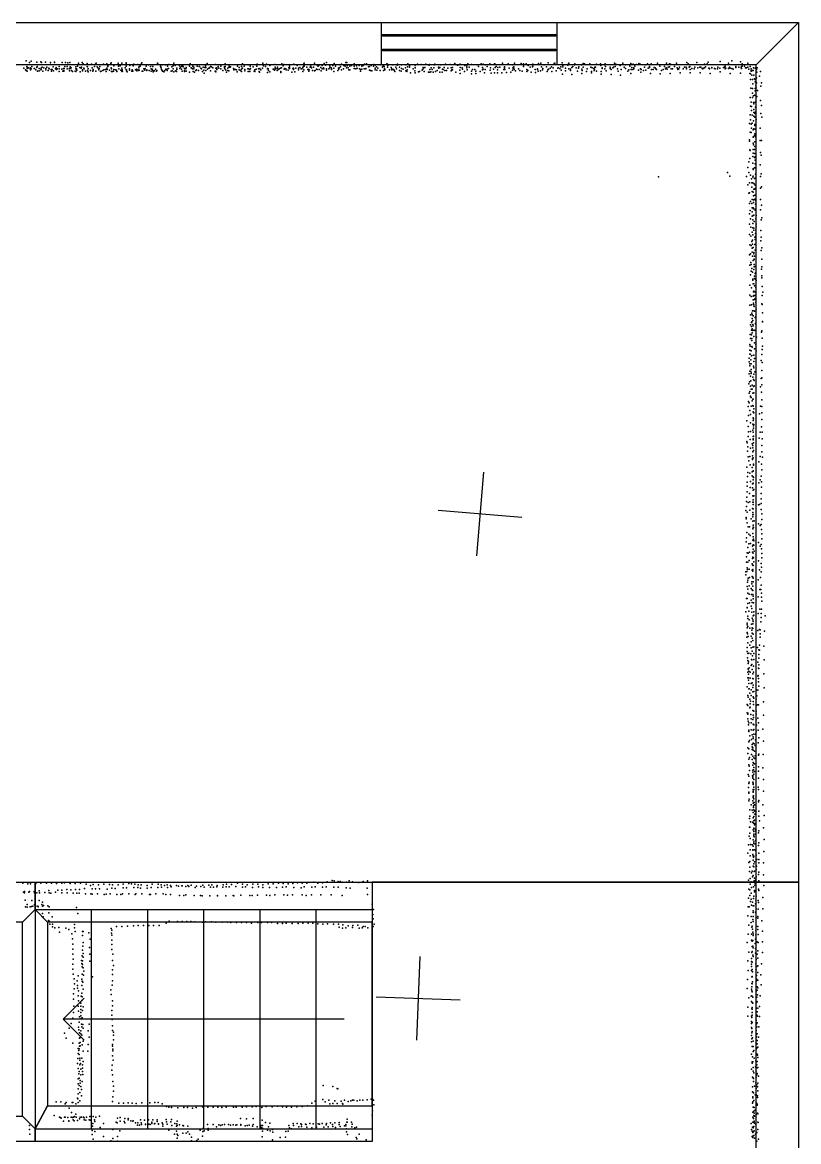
# Model space of a CAD drawing. Header units: millimetres. Extents: x 60 to 10018, y -17912 to 6797.
# Drawn here: x 6312 to 10018, y -6304 to -962 of the extents above; entities that cross this region are included whole.
import ezdxf

# ---------------------------------------------------------------- set-up
doc = ezdxf.new("R2010")
doc.units = ezdxf.units.MM
for name, color, linetype in [('P', 9, 'Continuous'), ('PANOS', 10, 'Continuous'), ('ROOMS', 1, 'Continuous'), ('STRUCTS', 4, 'Continuous'), ('WALLS', 3, 'Continuous'), ('WINDOWS', 6, 'Continuous')]:
    doc.layers.add(name, color=color, linetype=linetype)

# ---------------------------------------------------------------- blocks, each defined once
blk = doc.blocks.new('1-Standard_42')
for points in [[(-590, 42.9766), (589.999, 42.9766), (589.999, 32.9766), (-590, 32.9766), (-590, 42.9766)], [(-590.014, -44.0958), (589.985, -44.0958), (589.985, -54.0958), (-590.014, -54.0958), (-590.014, -44.0958)]]:
    blk.add_lwpolyline(points)

msp = doc.modelspace()

# ---------------------------------------------------------------- linework, layer by layer
at = {"layer": 'P'}
for p in [(6331, -1145), (6333, -1173), (6336, -1175), (6347, -1154), (6355, -1147), (6358, -1173), (6381, -1152), (6383, -1172), (6400, -1150), (6404, -1153), (6407, -1175), (6423, -1151), (6429, -1175), (6446, -1153), (6446, -1163), (6460, -1174), (6465, -1152), (6466, -1153), (6488, -1172), (6503, -1154), (6515, -1173), (6519, -1153), (6526, -1172), (6530, -1155), (6539, -1153), (6540, -1174), (6567, -1174), (6576, -1170), (6580, -1156), (6598, -1153), (6602, -1159), (6621, -1158), (6621, -1173), (6624, -1174), (6643, -1162), (6656, -1172), (6662, -1161), (6665, -1156), (6669, -1174), (6683, -1173), (6700, -1162), (6716, -1159), (6720, -1168), (6721, -1172), (6735, -1158), (6737, -1155), (6749, -1169), (6769, -1157), (6772, -1170), (6779, -1169), (6788, -1157), (6808, -1155), (6808, -1160), (6808, -1171), (6826, -1168), (6842, -1169), (6844, -1162), (6863, -1163), (6870, -1172), (6874, -1171), (6879, -1162), (6883, -1155), (6904, -1171), (6914, -1164), (6924, -1172), (6931, -1164), (6935, -1172), (6957, -1156), (6963, -1163), (6972, -1171), (6973, -1175), (6979, -1164), (6996, -1164), (7005, -1171), (7012, -1163), (7026, -1174), (7032, -1169), (7035, -1157), (7042, -1168), (7063, -1169), (7073, -1171), (7079, -1169), (7080, -1174), (7110, -1170), (7111, -1170), (7113, -1159), (7126, -1171), (7147, -1171), (7156, -1173), (7158, -1173), (7175, -1175), (7186, -1169), (7194, -1158), (7211, -1173), (7216, -1174), (7234, -1163), (7247, -1172), (7260, -1171), (7277, -1174), (7280, -1159), (7281, -1172), (7299, -1171), (7300, -1175), (7306, -1174), (7339, -1170), (7339, -1170), (7359, -1173), (7364, -1160), (7371, -1170), (7390, -1164), (7400, -1171), (7414, -1174), (7432, -1171), (7433, -1162), (7461, -1157), (7464, -1169), (7473, -1173), (7478, -1161), (7494, -1167), (7518, -1163), (7520, -1175), (7531, -1175), (7551, -1159), (7558, -1169), (7561, -1163), (7588, -1171), (7608, -1161), (7624, -1168), (7656, -1160), (7656, -1171), (7657, -1170), (7658, -1156), (7686, -1175), (7689, -1170), (7707, -1157), (7721, -1168), (7725, -1170), (7727, -1167), (7743, -1168), (7753, -1158), (7760, -1166), (7765, -1153), (7779, -1166), (7781, -1170), (7795, -1167), (7795, -1168), (7801, -1158), (7808, -1171), (7830, -1165), (7831, -1174), (7836, -1162), (7847, -1167), (7849, -1166), (7854, -1170), (7857, -1154), (7862, -1154), (7863, -1169), (7865, -1168), (7876, -1170), (7884, -1167), (7897, -1159), (7897, -1170), (7908, -1169), (7921, -1167), (7933, -1170), (7940, -1167), (7946, -1161), (7955, -1159), (7965, -1174), (7967, -1173), (7969, -1172), (7977, -1167), (7988, -1171), (7991, -1163), (7997, -1166), (8003, -1174), (8021, -1164), (8031, -1174), (8032, -1175), (8035, -1168), (8040, -1173), (8053, -1160), (8056, -1162), (8057, -1167), (8081, -1165), (8095, -1175), (8101, -1166), (8103, -1161), (8113, -1175), (8122, -1165), (8143, -1165), (8151, -1174), (8153, -1160), (8161, -1169), (8162, -1164), (8188, -1166), (8199, -1162), (8216, -1163), (8238, -1162), (8253, -1164), (8255, -1166), (8256, -1163), (8279, -1165), (8281, -1162), (8310, -1164), (8332, -1162), (8355, -1163), (8376, -1162), (8377, -1158), (8390, -1166), (8396, -1165), (8403, -1162), (8425, -1167), (8434, -1170), (8439, -1160), (8445, -1175), (8457, -1163), (8483, -1164), (8490, -1173), (8503, -1160), (8513, -1161), (8522, -1164), (8531, -1173), (8544, -1159), (8567, -1160), (8570, -1161), (8575, -1172), (8592, -1175), (8604, -1157), (8614, -1174), (8630, -1163), (8631, -1159), (8652, -1164), (8658, -1174), (8662, -1157), (8693, -1158), (8704, -1171), (8704, -1173), (8705, -1159), (8718, -1160), (8727, -1167), (8736, -1175), (8747, -1174), (8749, -1170), (8750, -1161), (8776, -1158), (8787, -1156), (8791, -1174), (8803, -1164), (8814, -1174), (8823, -1155), (8838, -1174), (8851, -1158), (8855, -1156), (8883, -1174), (8889, -1155), (8892, -1174), (8893, -1167), (8916, -1166), (8920, -1160), (8922, -1156), (8940, -1172), (8948, -1164), (8950, -1160), (8969, -1174), (8981, -1165), (8989, -1158), (8989, -1175), (8996, -1159), (9021, -1160), (9049, -1175), (9054, -1161), (9073, -1160), (9074, -1167), (9091, -1164), (9095, -1160), (9096, -1173), (9118, -1175), (9135, -1175), (9140, -1156), (9142, -1173), (9146, -1161), (9167, -1168), (9179, -1157), (9185, -1175), (9192, -1165), (9213, -1171), (9217, -1158), (9228, -1161), (9236, -1170), (9245, -1163), (9256, -1158), (9262, -1161), (9285, -1164), (9297, -1159), (9307, -1172), (9314, -1160), (9344, -1157), (9356, -1170), (9378, -1172), (9387, -1157), (9401, -1160), (9401, -1174), (9407, -1162), (9426, -1172), (9435, -1156), (9473, -1175), (9485, -1154), (9491, -1159), (9499, -1173), (9522, -1175), (9533, -1153), (9546, -1175), (9552, -1175), (9569, -1161), (9573, -1174), (9582, -1160), (9586, -1151), (9643, -1148), (9664, -1175), (9667, -1171), (9684, -1156), (9689, -1175), (9699, -1146), (9718, -1173), (9741, -1150), (9745, -1173), (9749, -1159), (9749, -1171), (9760, -1171), (9776, -1157), (9787, -1173), (6319, -1180), (6328, -1189), (6331, -1191), (6335, -1194), (6336, -1182), (6341, -1178), (6349, -1182), (6351, -1178), (6352, -1189), (6355, -1184), (6369, -1182), (6370, -1182), (6376, -1188), (6381, -1177), (6384, -1194), (6393, -1182), (6393, -1193), (6401, -1188), (6402, -1181), (6402, -1185), (6410, -1194), (6415, -1179), (6424, -1182), (6424, -1189), (6435, -1191), (6438, -1180), (6440, -1184), (6450, -1186), (6451, -1195), (6455, -1186), (6461, -1193), (6471, -1183), (6473, -1177), (6475, -1186), (6478, -1183), (6488, -1184), (6488, -1197), (6501, -1185), (6505, -1195), (6508, -1182), (6510, -1195), (6511, -1191), (6512, -1182), (6526, -1184), (6536, -1183), (6538, -1193), (6539, -1182), (6541, -1182), (6545, -1179), (6547, -1191), (6552, -1196), (6564, -1195), (6568, -1184), (6568, -1196), (6571, -1184), (6573, -1190), (6587, -1177), (6589, -1198), (6593, -1181), (6594, -1176), (6599, -1188), (6600, -1193), (6606, -1181), (6607, -1183), (6614, -1195), (6623, -1192), (6626, -1184), (6626, -1198), (6637, -1191), (6645, -1178), (6648, -1194), (6650, -1186), (6650, -1190), (6663, -1194), (6672, -1179), (6677, -1184), (6677, -1189), (6679, -1182), (6686, -1196), (6688, -1195), (6697, -1191), (6702, -1189), (6710, -1186), (6713, -1196), (6715, -1180), (6718, -1187), (6729, -1190), (6737, -1179), (6738, -1184), (6738, -1197), (6742, -1196), (6747, -1194), (6749, -1186), (6757, -1188), (6761, -1190), (6763, -1197), (6773, -1184), (6782, -1190), (6787, -1196), (6788, -1181), (6789, -1188), (6791, -1195), (6803, -1179), (6808, -1187), (6809, -1193), (6810, -1189), (6812, -1198), (6824, -1183), (6824, -1190), (6835, -1195), (6836, -1189), (6840, -1195), (6852, -1189), (6858, -1185), (6859, -1193), (6864, -1188), (6869, -1178), (6869, -1192), (6870, -1190), (6884, -1195), (6888, -1195), (6893, -1184), (6897, -1190), (6898, -1182), (6907, -1189), (6907, -1192), (6917, -1191), (6928, -1183), (6928, -1195), (6931, -1185), (6932, -1185), (6935, -1191), (6937, -1198), (6943, -1193), (6948, -1185), (6952, -1195), (6955, -1191), (6975, -1179), (6976, -1187), (6979, -1192), (6982, -1195), (6986, -1197), (6987, -1198), (6993, -1192), (6998, -1185), (7003, -1185), (7003, -1192), (7010, -1182), (7022, -1195), (7027, -1193), (7033, -1184), (7035, -1198), (7044, -1193), (7049, -1196), (7050, -1180), (7050, -1187), (7064, -1182), (7067, -1176), (7072, -1185), (7075, -1194), (7086, -1182), (7086, -1197), (7087, -1192), (7092, -1183), (7095, -1177), (7095, -1194), (7110, -1199), (7118, -1178), (7122, -1181), (7124, -1183), (7127, -1196), (7131, -1176), (7131, -1184), (7134, -1199), (7141, -1191), (7143, -1189), (7153, -1191), (7164, -1181), (7167, -1184), (7172, -1197), (7178, -1190), (7181, -1204), (7183, -1177), (7187, -1176), (7189, -1177), (7189, -1191), (7197, -1185), (7202, -1181), (7205, -1178), (7210, -1193), (7221, -1178), (7233, -1194), (7234, -1195), (7236, -1180), (7236, -1198), (7240, -1186), (7241, -1178), (7241, -1183), (7251, -1181), (7260, -1183), (7269, -1192), (7278, -1179), (7279, -1184), (7284, -1190), (7287, -1199), (7294, -1181), (7294, -1191), (7298, -1193), (7305, -1176), (7320, -1182), (7322, -1188), (7325, -1187), (7330, -1187), (7334, -1189), (7338, -1198), (7347, -1188), (7348, -1177), (7353, -1191), (7358, -1185), (7359, -1196), (7363, -1181), (7375, -1186), (7375, -1193), (7389, -1184), (7391, -1196), (7392, -1183), (7398, -1196), (7399, -1187), (7401, -1182), (7419, -1194), (7422, -1189), (7422, -1196), (7429, -1185), (7440, -1184), (7442, -1184), (7443, -1196), (7444, -1199), (7446, -1182), (7451, -1189), (7458, -1181), (7483, -1182), (7483, -1184), (7483, -1201), (7486, -1184), (7487, -1191), (7493, -1198), (7510, -1185), (7514, -1185), (7516, -1190), (7521, -1184), (7529, -1182), (7529, -1191), (7535, -1186), (7538, -1183), (7544, -1180), (7547, -1197), (7547, -1201), (7549, -1179), (7562, -1185), (7565, -1182), (7570, -1184), (7571, -1189), (7581, -1190), (7584, -1179), (7587, -1177), (7587, -1182), (7599, -1199), (7603, -1182), (7606, -1183), (7607, -1180), (7607, -1187), (7613, -1198), (7618, -1181), (7630, -1181), (7631, -1189), (7637, -1177), (7643, -1184), (7647, -1183), (7651, -1176), (7651, -1179), (7652, -1197), (7656, -1189), (7670, -1176), (7675, -1186), (7680, -1187), (7680, -1194), (7681, -1189), (7693, -1179), (7698, -1191), (7702, -1176), (7707, -1193), (7710, -1191), (7716, -1185), (7720, -1186), (7729, -1187), (7737, -1177), (7739, -1193), (7743, -1183), (7750, -1179), (7752, -1184), (7764, -1190), (7765, -1184), (7775, -1183), (7780, -1178), (7786, -1179), (7788, -1180), (7788, -1186), (7799, -1180), (7800, -1196), (7818, -1191), (7822, -1180), (7823, -1185), (7824, -1178), (7836, -1188), (7846, -1183), (7860, -1178), (7867, -1178), (7871, -1188), (7875, -1188), (7896, -1182), (7905, -1183), (7910, -1180), (7922, -1184), (7926, -1194), (7928, -1186), (7933, -1185), (7944, -1184), (7952, -1182), (7952, -1184), (7969, -1190), (7975, -1192), (7981, -1193), (7997, -1181), (7997, -1189), (8005, -1190), (8010, -1180), (8021, -1192), (8037, -1192), (8041, -1182), (8042, -1187), (8042, -1188), (8055, -1176), (8065, -1189), (8073, -1177), (8077, -1184), (8077, -1188), (8084, -1186), (8087, -1190), (8091, -1196), (8099, -1183), (8113, -1191), (8121, -1194), (8122, -1182), (8131, -1185), (8142, -1179), (8143, -1193), (8148, -1196), (8149, -1189), (8161, -1176), (8166, -1202), (8178, -1184), (8186, -1193), (8187, -1177), (8188, -1179), (8188, -1202), (8203, -1198), (8209, -1197), (8221, -1190), (8224, -1185), (8226, -1177), (8227, -1178), (8230, -1196), (8234, -1177), (8252, -1199), (8258, -1187), (8258, -1200), (8263, -1198), (8264, -1178), (8269, -1187), (8274, -1200), (8277, -1179), (8284, -1197), (8293, -1191), (8299, -1176), (8300, -1181), (8305, -1177), (8306, -1200), (8317, -1199), (8318, -1185), (8322, -1187), (8326, -1177), (8329, -1191), (8337, -1192), (8344, -1181), (8359, -1179), (8359, -1193), (8363, -1189), (8364, -1188), (8366, -1177), (8366, -1188), (8381, -1200), (8401, -1190), (8402, -1177), (8403, -1205), (8412, -1178), (8414, -1185), (8423, -1197), (8434, -1179), (8436, -1189), (8456, -1194), (8456, -1207), (8462, -1186), (8472, -1187), (8477, -1206), (8478, -1195), (8498, -1196), (8509, -1177), (8509, -1189), (8512, -1185), (8519, -1202), (8522, -1187), (8545, -1190), (8547, -1178), (8551, -1204), (8562, -1185), (8566, -1202), (8569, -1177), (8580, -1202), (8581, -1189), (8583, -1177), (8602, -1203), (8611, -1186), (8614, -1179), (8616, -1186), (8623, -1201), (8636, -1180), (8644, -1199), (8652, -1190), (8654, -1179), (8658, -1182), (8661, -1186), (8667, -1193), (8681, -1184), (8688, -1192), (8699, -1194), (8720, -1186), (8720, -1197), (8725, -1191), (8741, -1200), (8761, -1186), (8762, -1201), (8771, -1183), (8771, -1186), (8775, -1195), (8786, -1193), (8795, -1189), (8797, -1182), (8818, -1196), (8821, -1189), (8824, -1185), (8832, -1180), (8840, -1197), (8846, -1179), (8861, -1193), (8869, -1181), (8870, -1179), (8879, -1182), (8885, -1190), (8891, -1209), (8905, -1180), (8906, -1193), (8921, -1184), (8929, -1185), (8929, -1192), (8935, -1177), (8936, -1211), (8956, -1178), (8962, -1194), (8967, -1181), (8984, -1185), (8984, -1206), (8985, -1192), (9005, -1197), (9009, -1184), (9026, -1176), (9029, -1197), (9030, -1203), (9033, -1179), (9040, -1182), (9042, -1191), (9044, -1185), (9046, -1176), (9053, -1194), (9075, -1197), (9076, -1209), (9081, -1178), (9081, -1182), (9093, -1184), (9099, -1193), (9118, -1182), (9123, -1187), (9123, -1210), (9131, -1179), (9153, -1184), (9154, -1184), (9156, -1195), (9168, -1214), (9171, -1186), (9191, -1182), (9203, -1195), (9208, -1188), (9217, -1205), (9218, -1186), (9222, -1177), (9226, -1187), (9231, -1178), (9231, -1184), (9253, -1190), (9263, -1184), (9265, -1199), (9266, -1187), (9277, -1191), (9283, -1176), (9289, -1190), (9300, -1180), (9306, -1177), (9311, -1205), (9316, -1186), (9324, -1186), (9329, -1177), (9334, -1178), (9336, -1184), (9340, -1187), (9358, -1207), (9363, -1192), (9372, -1187), (9382, -1184), (9386, -1178), (9390, -1185), (9395, -1176), (9405, -1206), (9409, -1184), (9416, -1184), (9439, -1178), (9441, -1183), (9441, -1186), (9447, -1183), (9449, -1176), (9453, -1203), (9467, -1183), (9481, -1176), (9483, -1181), (9483, -1184), (9496, -1176), (9500, -1186), (9500, -1203), (9509, -1182), (9520, -1183), (9537, -1178), (9548, -1202), (9557, -1182), (9561, -1183), (9563, -1180), (9569, -1179), (9590, -1181), (9592, -1182), (9593, -1183), (9596, -1205), (9604, -1177), (9604, -1178), (9617, -1182), (9620, -1184), (9631, -1184), (9633, -1176), (9642, -1180), (9644, -1198), (9660, -1177), (9668, -1178), (9668, -1183), (9671, -1181), (9683, -1182), (9691, -1205), (9692, -1180), (9699, -1182), (9706, -1185), (9719, -1177), (9732, -1176), (9740, -1204), (9744, -1178), (9746, -1182), (9765, -1178), (9769, -1178), (9775, -1176), (9780, -1185), (9786, -1205), (9789, -1207), (9791, -1192), (9792, -1183), (9792, -1194), (9795, -1214), (9798, -1191), (9802, -1192), (9803, -1179), (9805, -1214), (9811, -1180), (9815, -1184), (9817, -1186), (9817, -1227), (9819, -1200), (9820, -1179), (9832, -1219), (9837, -1197), (9788, -1235), (9790, -1276), (9798, -1235), (9798, -1278), (9800, -1255), (9807, -1231), (9810, -1235), (9810, -1246), (9810, -1278), (9814, -1265), (9816, -1275), (9817, -1250), (9838, -1266), (9841, -1250), (9787, -1320), (9798, -1299), (9798, -1320), (9803, -1312), (9809, -1310), (9811, -1289), (9818, -1316), (9822, -1287), (9837, -1334), (9789, -1361), (9791, -1342), (9793, -1363), (9794, -1383), (9803, -1345), (9804, -1351), (9804, -1378), (9810, -1343), (9813, -1367), (9814, -1343), (9841, -1359), (9787, -1403), (9788, -1427), (9796, -1404), (9803, -1431), (9804, -1392), (9804, -1409), (9809, -1396), (9809, -1414), (9811, -1390), (9815, -1426), (9838, -1396), (9843, -1415), (9784, -1445), (9787, -1486), (9792, -1447), (9792, -1488), (9793, -1467), (9797, -1443), (9802, -1474), (9804, -1470), (9809, -1449), (9809, -1454), (9809, -1494), (9811, -1472), (9834, -1467), (9783, -1523), (9783, -1529), (9801, -1538), (9802, -1509), (9803, -1506), (9803, -1546), (9809, -1501), (9809, -1532), (9812, -1508), (9835, -1526), (9841, -1525), (9785, -1570), (9787, -1573), (9800, -1602), (9802, -1569), (9802, -1586), (9808, -1569), (9808, -1587), (9809, -1554), (9836, -1583), (9840, -1595), (9776, -1654), (9781, -1627), (9786, -1611), (9800, -1633), (9807, -1606), (9808, -1656), (9809, -1656), (9810, -1604), (9810, -1619), (9811, -1637), (9835, -1642), (9350, -1699), (9679, -1679), (9690, -1696), (9769, -1697), (9780, -1678), (9788, -1691), (9794, -1708), (9799, -1700), (9802, -1661), (9802, -1664), (9802, -1696), (9808, -1707), (9810, -1705), (9813, -1687), (9836, -1698), (9840, -1684), (9776, -1737), (9783, -1727), (9795, -1728), (9795, -1748), (9799, -1728), (9805, -1758), (9806, -1733), (9808, -1758), (9810, -1739), (9810, -1755), (9836, -1753), (9841, -1747), (9780, -1777), (9784, -1776), (9789, -1816), (9796, -1769), (9796, -1808), (9802, -1773), (9803, -1790), (9803, -1809), (9809, -1786), (9809, -1806), (9813, -1812), (9836, -1807), (9784, -1826), (9787, -1859), (9795, -1827), (9796, -1847), (9796, -1866), (9801, -1847), (9803, -1821), (9803, -1851), (9811, -1854), (9811, -1858), (9812, -1829), (9837, -1857), (9841, -1835), (9783, -1876), (9789, -1899), (9797, -1886), (9799, -1904), (9800, -1921), (9802, -1883), (9804, -1882), (9806, -1913), (9814, -1899), (9816, -1883), (9839, -1904), (9842, -1894), (9784, -1925), (9784, -1975), (9790, -1940), (9796, -1963), (9799, -1943), (9800, -1976), (9805, -1944), (9805, -1953), (9813, -1970), (9814, -1954), (9816, -1925), (9816, -1938), (9838, -1955), (9786, -2023), (9790, -1983), (9792, -2026), (9795, -2007), (9798, -2001), (9798, -2021), (9809, -1987), (9809, -2022), (9810, -1998), (9814, -1982), (9814, -2020), (9838, -2004), (9840, -1987), (9783, -2072), (9788, -2067), (9797, -2040), (9797, -2059), (9798, -2078), (9802, -2037), (9805, -2060), (9805, -2067), (9808, -2077), (9811, -2049), (9840, -2051), (9842, -2038), (9785, -2121), (9790, -2108), (9792, -2117), (9795, -2136), (9802, -2098), (9806, -2092), (9806, -2093), (9806, -2117), (9806, -2128), (9810, -2127), (9842, -2092), (9842, -2128), (9788, -2167), (9791, -2149), (9798, -2154), (9800, -2188), (9804, -2142), (9807, -2185), (9808, -2173), (9810, -2188), (9811, -2160), (9812, -2158), (9841, -2139), (9843, -2172), (9843, -2181), (9785, -2216), (9794, -2229), (9799, -2192), (9802, -2210), (9805, -2209), (9808, -2219), (9814, -2228), (9816, -2194), (9844, -2222), (9786, -2264), (9791, -2270), (9801, -2268), (9801, -2286), (9803, -2248), (9804, -2244), (9804, -2265), (9807, -2284), (9809, -2265), (9810, -2280), (9811, -2250), (9844, -2266), (9847, -2250), (9785, -2311), (9793, -2310), (9795, -2350), (9798, -2338), (9803, -2302), (9803, -2308), (9804, -2338), (9805, -2310), (9806, -2318), (9808, -2340), (9814, -2298), (9815, -2331), (9843, -2306), (9844, -2308), (9846, -2348), (9789, -2358), (9794, -2394), (9795, -2391), (9796, -2357), (9796, -2376), (9799, -2384), (9800, -2404), (9801, -2363), (9810, -2370), (9812, -2400), (9813, -2399), (9814, -2365), (9845, -2390), (9845, -2391), (9787, -2452), (9788, -2405), (9792, -2451), (9793, -2414), (9794, -2431), (9794, -2454), (9797, -2425), (9797, -2443), (9799, -2432), (9802, -2411), (9806, -2431), (9811, -2433), (9841, -2440), (9843, -2434), (9786, -2499), (9787, -2507), (9789, -2470), (9795, -2471), (9795, -2481), (9795, -2509), (9805, -2461), (9808, -2491), (9814, -2499), (9817, -2465), (9844, -2469), (9845, -2508), (9782, -2564), (9785, -2526), (9785, -2545), (9787, -2546), (9792, -2529), (9793, -2554), (9795, -2552), (9797, -2512), (9804, -2551), (9807, -2520), (9815, -2530), (9843, -2547), (9844, -2524), (9782, -2582), (9786, -2592), (9786, -2601), (9790, -2573), (9791, -2592), (9803, -2602), (9805, -2581), (9805, -2611), (9807, -2566), (9839, -2575), (9844, -2585), (9782, -2640), (9786, -2627), (9789, -2650), (9791, -2637), (9792, -2619), (9792, -2632), (9799, -2656), (9803, -2666), (9804, -2641), (9806, -2671), (9809, -2630), (9840, -2662), (9842, -2658), (9843, -2624), (9781, -2687), (9784, -2677), (9785, -2724), (9789, -2699), (9790, -2673), (9791, -2712), (9796, -2693), (9797, -2712), (9803, -2700), (9806, -2696), (9837, -2701), (9842, -2692), (9779, -2772), (9782, -2732), (9782, -2778), (9788, -2746), (9789, -2749), (9792, -2753), (9796, -2768), (9800, -2731), (9800, -2760), (9802, -2761), (9804, -2730), (9841, -2727), (9842, -2763), (9777, -2796), (9785, -2815), (9792, -2793), (9800, -2790), (9801, -2793), (9801, -2821), (9803, -2824), (9804, -2806), (9805, -2825), (9832, -2831), (9837, -2793), (9842, -2795), (9843, -2826), (9771, -2863), (9779, -2839), (9788, -2833), (9788, -2873), (9799, -2880), (9801, -2850), (9802, -2862), (9803, -2854), (9805, -2881), (9843, -2858), (9777, -2890), (9779, -2917), (9789, -2914), (9800, -2909), (9801, -2918), (9802, -2918), (9803, -2887), (9803, -2899), (9803, -2937), (9835, -2918), (9841, -2893), (9844, -2918), (9771, -2962), (9773, -2968), (9776, -2988), (9778, -2939), (9787, -2953), (9797, -2974), (9799, -2981), (9801, -2939), (9801, -2949), (9802, -2955), (9803, -2969), (9830, -2946), (9843, -2982), (9844, -2950), (9774, -3008), (9778, -3035), (9786, -3034), (9788, -2994), (9798, -3030), (9798, -3043), (9799, -3012), (9800, -2993), (9801, -3041), (9803, -3006), (9835, -3034), (9842, -3011), (9845, -3037), (9771, -3085), (9781, -3054), (9787, -3074), (9796, -3086), (9798, -3048), (9803, -3071), (9803, -3075), (9828, -3060), (9841, -3071), (9843, -3097), (9774, -3130), (9775, -3110), (9786, -3114), (9797, -3107), (9797, -3126), (9801, -3102), (9801, -3104), (9801, -3131), (9801, -3145), (9803, -3134), (9835, -3146), (9840, -3128), (9772, -3156), (9772, -3176), (9773, -3202), (9787, -3182), (9788, -3153), (9798, -3164), (9798, -3183), (9800, -3164), (9801, -3162), (9801, -3194), (9804, -3192), (9828, -3159), (9841, -3155), (9841, -3181), (9769, -3248), (9771, -3228), (9777, -3253), (9784, -3211), (9786, -3251), (9800, -3222), (9800, -3252), (9802, -3224), (9802, -3241), (9802, -3252), (9804, -3221), (9839, -3211), (9839, -3236), (9766, -3292), (9770, -3273), (9772, -3299), (9785, -3290), (9798, -3282), (9799, -3312), (9800, -3283), (9800, -3302), (9801, -3284), (9801, -3311), (9802, -3263), (9826, -3265), (9832, -3263), (9839, -3287), (9840, -3259), (9843, -3308), (9768, -3325), (9768, -3331), (9773, -3350), (9791, -3332), (9800, -3322), (9800, -3342), (9800, -3342), (9801, -3361), (9806, -3341), (9827, -3356), (9834, -3364), (9840, -3359), (9842, -3334), (9771, -3396), (9777, -3370), (9780, -3405), (9783, -3370), (9787, -3411), (9799, -3401), (9799, -3402), (9800, -3379), (9802, -3371), (9802, -3418), (9803, -3373), (9841, -3382), (9843, -3403), (9768, -3441), (9770, -3422), (9775, -3468), (9780, -3451), (9789, -3450), (9798, -3462), (9799, -3433), (9801, -3456), (9803, -3429), (9804, -3437), (9805, -3457), (9827, -3444), (9835, -3462), (9840, -3454), (9842, -3427), (9770, -3513), (9773, -3494), (9777, -3495), (9784, -3491), (9798, -3491), (9798, -3521), (9799, -3515), (9802, -3477), (9802, -3495), (9803, -3517), (9806, -3486), (9841, -3475), (9842, -3497), (9843, -3518), (9769, -3539), (9773, -3566), (9774, -3573), (9776, -3539), (9782, -3531), (9782, -3571), (9796, -3576), (9797, -3547), (9798, -3551), (9799, -3574), (9801, -3555), (9804, -3536), (9827, -3532), (9831, -3575), (9839, -3544), (9841, -3562), (9766, -3585), (9766, -3599), (9771, -3583), (9776, -3625), (9778, -3615), (9784, -3611), (9796, -3606), (9799, -3610), (9800, -3581), (9801, -3614), (9825, -3623), (9836, -3611), (9840, -3585), (9773, -3655), (9774, -3634), (9775, -3668), (9776, -3686), (9782, -3652), (9791, -3664), (9795, -3633), (9795, -3641), (9797, -3670), (9800, -3653), (9800, -3673), (9801, -3633), (9833, -3669), (9838, -3669), (9839, -3648), (9769, -3711), (9773, -3711), (9776, -3735), (9782, -3691), (9784, -3732), (9791, -3720), (9794, -3692), (9797, -3731), (9799, -3693), (9801, -3701), (9801, -3713), (9803, -3733), (9825, -3704), (9841, -3687), (9841, -3705), (9842, -3724), (9766, -3775), (9772, -3756), (9773, -3754), (9781, -3772), (9792, -3749), (9795, -3760), (9795, -3777), (9804, -3775), (9804, -3792), (9825, -3783), (9833, -3763), (9839, -3783), (9841, -3763), (9772, -3829), (9773, -3838), (9775, -3796), (9775, -3807), (9776, -3845), (9782, -3813), (9794, -3834), (9797, -3805), (9800, -3814), (9800, -3833), (9802, -3795), (9802, -3822), (9838, -3823), (9840, -3802), (9858, -3795), (9771, -3896), (9772, -3851), (9773, -3874), (9774, -3880), (9778, -3893), (9785, -3854), (9792, -3891), (9795, -3863), (9797, -3851), (9797, -3878), (9800, -3855), (9801, -3882), (9824, -3864), (9831, -3860), (9834, -3881), (9834, -3897), (9835, -3861), (9855, -3867), (9773, -3945), (9775, -3923), (9775, -3924), (9786, -3935), (9792, -3919), (9792, -3948), (9796, -3901), (9799, -3912), (9799, -3944), (9805, -3943), (9822, -3945), (9831, -3935), (9852, -3939), (9773, -3965), (9774, -3995), (9776, -3974), (9780, -3973), (9790, -3976), (9793, -4003), (9795, -4005), (9796, -3963), (9798, -3985), (9805, -3974), (9805, -4003), (9828, -3957), (9828, -3979), (9828, -3996), (9832, -3959), (9854, -4005), (9775, -4007), (9777, -4022), (9777, -4047), (9777, -4049), (9779, -4014), (9780, -4059), (9782, -4042), (9792, -4032), (9795, -4027), (9796, -4051), (9803, -4035), (9823, -4015), (9827, -4045), (9828, -4029), (9828, -4046), (9776, -4064), (9776, -4091), (9779, -4073), (9779, -4091), (9779, -4102), (9787, -4064), (9787, -4092), (9799, -4072), (9799, -4094), (9802, -4095), (9803, -4064), (9824, -4082), (9825, -4079), (9826, -4109), (9827, -4093), (9852, -4072), (9773, -4133), (9781, -4118), (9781, -4143), (9782, -4143), (9785, -4164), (9791, -4118), (9791, -4147), (9796, -4114), (9799, -4137), (9800, -4158), (9802, -4126), (9804, -4156), (9817, -4148), (9823, -4150), (9828, -4131), (9853, -4138), (9772, -4217), (9776, -4174), (9777, -4183), (9785, -4193), (9787, -4214), (9789, -4202), (9791, -4175), (9802, -4181), (9802, -4203), (9803, -4218), (9804, -4187), (9816, -4193), (9819, -4176), (9822, -4220), (9826, -4219), (9850, -4205), (9773, -4258), (9775, -4223), (9776, -4259), (9776, -4264), (9786, -4233), (9787, -4230), (9790, -4265), (9800, -4246), (9801, -4269), (9804, -4250), (9815, -4249), (9815, -4264), (9816, -4223), (9850, -4268), (9775, -4286), (9777, -4298), (9779, -4314), (9780, -4305), (9791, -4306), (9792, -4286), (9800, -4290), (9802, -4311), (9803, -4279), (9804, -4314), (9815, -4291), (9817, -4316), (9824, -4283), (9826, -4305), (9780, -4340), (9781, -4347), (9786, -4368), (9792, -4339), (9796, -4363), (9801, -4341), (9801, -4372), (9802, -4380), (9804, -4359), (9805, -4337), (9813, -4359), (9816, -4345), (9825, -4341), (9828, -4377), (9847, -4336), (9775, -4424), (9780, -4396), (9781, -4429), (9783, -4389), (9794, -4384), (9796, -4408), (9796, -4419), (9797, -4433), (9800, -4424), (9802, -4403), (9806, -4405), (9810, -4414), (9812, -4387), (9825, -4400), (9851, -4393), (9776, -4451), (9780, -4478), (9783, -4471), (9794, -4456), (9797, -4480), (9800, -4465), (9801, -4435), (9804, -4472), (9808, -4440), (9809, -4476), (9810, -4463), (9826, -4459), (9829, -4455), (9849, -4457), (9781, -4505), (9782, -4512), (9783, -4532), (9800, -4508), (9800, -4531), (9800, -4541), (9801, -4494), (9803, -4498), (9803, -4530), (9804, -4519), (9807, -4537), (9808, -4501), (9826, -4536), (9827, -4515), (9847, -4520), (9777, -4552), (9781, -4560), (9782, -4588), (9798, -4559), (9799, -4563), (9800, -4556), (9800, -4569), (9800, -4588), (9802, -4593), (9804, -4551), (9804, -4575), (9827, -4570), (9850, -4576), (9779, -4614), (9780, -4595), (9780, -4636), (9780, -4641), (9801, -4596), (9801, -4599), (9801, -4623), (9801, -4632), (9801, -4636), (9801, -4636), (9804, -4613), (9804, -4624), (9825, -4613), (9827, -4624), (9851, -4632), (9780, -4678), (9782, -4669), (9791, -4696), (9800, -4678), (9801, -4688), (9802, -4655), (9802, -4661), (9803, -4653), (9803, -4656), (9803, -4701), (9805, -4668), (9806, -4686), (9808, -4696), (9827, -4683), (9828, -4676), (9848, -4696), (9785, -4750), (9786, -4721), (9796, -4722), (9802, -4734), (9803, -4710), (9804, -4720), (9805, -4753), (9805, -4753), (9807, -4725), (9809, -4741), (9810, -4729), (9829, -4727), (9829, -4750), (9853, -4748), (9784, -4762), (9784, -4804), (9785, -4804), (9788, -4777), (9798, -4780), (9802, -4758), (9803, -4784), (9804, -4784), (9805, -4773), (9805, -4808), (9808, -4770), (9808, -4792), (9809, -4787), (9831, -4773), (9851, -4807), (9782, -4846), (9786, -4832), (9787, -4858), (9801, -4816), (9804, -4824), (9804, -4836), (9805, -4844), (9806, -4850), (9810, -4812), (9812, -4820), (9812, -4836), (9827, -4830), (9829, -4821), (9779, -4887), (9787, -4912), (9788, -4886), (9797, -4887), (9800, -4912), (9800, -4913), (9801, -4864), (9802, -4894), (9804, -4873), (9804, -4881), (9806, -4883), (9807, -4911), (9812, -4867), (9813, -4883), (9827, -4891), (9828, -4878), (9853, -4862), (9775, -4928), (9786, -4967), (9787, -4940), (9799, -4933), (9802, -4940), (9802, -4960), (9803, -4946), (9804, -4941), (9814, -4916), (9816, -4937), (9819, -4957), (9828, -4927), (9828, -4957), (9852, -4919), (9780, -4972), (9784, -5015), (9785, -4994), (9793, -5021), (9797, -5014), (9802, -4989), (9804, -4979), (9804, -4993), (9806, -5015), (9807, -4969), (9808, -5014), (9815, -5005), (9817, -4990), (9828, -4974), (9828, -5018), (9851, -4974), (6314, -5071), (6339, -5074), (6352, -5073), (6377, -5072), (6401, -5070), (6427, -5070), (6451, -5070), (6476, -5072), (6501, -5070), (6514, -5069), (6540, -5072), (6564, -5072), (6590, -5071), (6617, -5075), (6794, -5075), (6820, -5072), (6833, -5073), (6850, -5075), (7287, -5075), (7340, -5071), (7437, -5075), (7486, -5073), (7509, -5073), (7535, -5070), (7558, -5072), (7581, -5073), (7604, -5072), (7626, -5069), (7648, -5070), (7670, -5070), (7704, -5066), (7723, -5071), (7746, -5069), (7768, -5064), (7791, -5058), (7801, -5059), (7820, -5063), (7830, -5063), (7839, -5066), (7859, -5066), (7872, -5059), (7889, -5064), (7918, -5067), (7939, -5063), (7960, -5059), (9779, -5056), (9787, -5048), (9791, -5064), (9798, -5041), (9802, -5034), (9806, -5060), (9807, -5047), (9810, -5070), (9813, -5056), (9815, -5040), (9826, -5029), (9829, -5060), (9850, -5031), (6318, -5113), (6323, -5110), (6323, -5117), (6344, -5114), (6346, -5110), (6368, -5110), (6370, -5116), (6381, -5116), (6393, -5107), (6394, -5116), (6419, -5115), (6439, -5105), (6440, -5117), (6449, -5118), (6471, -5114), (6482, -5104), (6501, -5104), (6501, -5117), (6501, -5117), (6524, -5101), (6526, -5116), (6543, -5103), (6555, -5118), (6566, -5100), (6573, -5119), (6583, -5118), (6585, -5100), (6609, -5096), (6613, -5121), (6637, -5081), (6639, -5121), (6645, -5123), (6646, -5097), (6651, -5077), (6662, -5098), (6671, -5121), (6676, -5078), (6681, -5098), (6702, -5076), (6703, -5124), (6712, -5123), (6717, -5099), (6728, -5077), (6731, -5121), (6739, -5095), (6742, -5079), (6755, -5096), (6764, -5124), (6769, -5079), (6782, -5124), (6790, -5122), (6793, -5093), (6809, -5093), (6821, -5122), (6845, -5091), (6851, -5124), (6854, -5122), (6863, -5091), (6866, -5079), (6876, -5094), (6879, -5078), (6882, -5121), (6908, -5082), (6908, -5095), (6920, -5124), (6924, -5124), (6928, -5091), (6932, -5076), (6949, -5122), (6959, -5091), (6960, -5076), (6975, -5078), (6977, -5089), (6984, -5122), (6991, -5081), (6998, -5124), (7004, -5079), (7006, -5091), (7019, -5124), (7020, -5081), (7023, -5088), (7049, -5082), (7057, -5085), (7073, -5083), (7076, -5083), (7092, -5127), (7093, -5087), (7103, -5082), (7107, -5087), (7118, -5080), (7138, -5091), (7144, -5085), (7165, -5087), (7174, -5080), (7181, -5090), (7203, -5080), (7211, -5090), (7217, -5079), (7225, -5089), (7240, -5088), (7242, -5082), (7270, -5089), (7271, -5079), (7286, -5088), (7300, -5088), (7311, -5077), (7331, -5087), (7356, -5128), (7364, -5076), (7364, -5090), (7378, -5088), (7386, -5078), (7411, -5092), (7412, -5076), (7435, -5128), (7440, -5088), (7460, -5078), (7460, -5091), (7478, -5128), (7492, -5091), (7517, -5127), (7525, -5092), (7555, -5089), (7560, -5127), (7572, -5088), (7578, -5128), (7602, -5126), (7609, -5091), (7643, -5093), (7648, -5127), (7658, -5088), (7692, -5126), (7694, -5090), (7710, -5088), (7738, -5127), (7746, -5089), (7763, -5088), (7787, -5127), (7800, -5089), (7820, -5090), (7858, -5093), (7878, -5094), (7959, -5094), (7960, -5124), (9780, -5099), (9785, -5103), (9787, -5076), (9792, -5118), (9794, -5092), (9803, -5088), (9807, -5105), (9807, -5112), (9809, -5080), (9812, -5111), (9826, -5099), (9828, -5105), (9852, -5081), (6326, -5152), (6336, -5172), (6356, -5182), (6358, -5153), (6363, -5181), (6370, -5173), (6377, -5180), (6386, -5180), (6392, -5154), (6406, -5172), (6409, -5162), (6409, -5180), (6414, -5177), (6434, -5179), (7062, -5129), (7084, -5129), (7132, -5130), (7163, -5129), (7171, -5131), (7208, -5131), (7244, -5130), (7244, -5131), (7283, -5131), (7319, -5129), (7322, -5131), (7399, -5129), (7409, -5130), (7494, -5130), (7667, -5129), (7839, -5130), (7983, -5170), (9779, -5142), (9786, -5130), (9788, -5158), (9791, -5147), (9793, -5176), (9798, -5161), (9801, -5178), (9803, -5144), (9804, -5133), (9805, -5178), (9812, -5169), (9814, -5151), (9815, -5133), (9825, -5153), (9826, -5163), (9848, -5139), (6327, -5184), (6335, -5185), (6349, -5183), (6388, -5184), (6409, -5215), (6411, -5231), (6438, -5212), (6441, -5183), (6455, -5232), (6571, -5186), (6577, -5216), (7985, -5220), (7988, -5196), (9775, -5226), (9778, -5184), (9782, -5184), (9792, -5230), (9801, -5229), (9802, -5203), (9802, -5211), (9813, -5209), (9815, -5234), (9816, -5193), (9823, -5230), (9825, -5195), (9848, -5193), (6437, -5248), (6440, -5252), (6444, -5267), (6456, -5266), (6457, -5279), (6468, -5283), (6487, -5282), (6520, -5285), (6561, -5284), (6562, -5268), (6737, -5287), (6761, -5278), (6787, -5277), (6814, -5276), (6843, -5275), (6865, -5273), (6891, -5273), (6916, -5273), (6938, -5272), (6965, -5272), (6999, -5261), (7013, -5252), (7053, -5253), (7075, -5253), (7098, -5254), (7117, -5254), (7135, -5255), (7172, -5257), (7186, -5255), (7216, -5255), (7236, -5257), (7266, -5257), (7291, -5257), (7308, -5259), (7335, -5259), (7359, -5258), (7382, -5259), (7407, -5261), (7437, -5259), (7454, -5259), (7483, -5259), (7501, -5259), (7531, -5263), (7555, -5263), (7571, -5262), (7601, -5263), (7629, -5263), (7652, -5262), (7677, -5262), (7699, -5262), (7723, -5265), (7747, -5266), (7769, -5264), (7797, -5266), (7821, -5266), (7824, -5280), (7841, -5285), (7842, -5270), (7856, -5284), (7868, -5275), (7888, -5282), (7890, -5272), (7914, -5271), (7920, -5286), (7935, -5284), (7939, -5277), (7949, -5278), (7961, -5283), (7987, -5241), (7987, -5278), (7992, -5267), (9780, -5271), (9792, -5258), (9795, -5281), (9797, -5276), (9800, -5244), (9802, -5254), (9815, -5276), (9823, -5238), (9824, -5277), (9843, -5250), (6490, -5304), (6534, -5291), (6549, -5312), (6551, -5337), (6564, -5301), (6599, -5302), (6599, -5320), (6603, -5301), (6630, -5308), (6636, -5338), (6738, -5310), (6739, -5318), (6740, -5295), (6740, -5342), (9778, -5314), (9793, -5314), (9798, -5290), (9799, -5305), (9801, -5312), (9801, -5321), (9813, -5338), (9814, -5296), (9814, -5317), (9823, -5291), (9825, -5315), (9845, -5300), (6553, -5361), (6553, -5385), (6600, -5390), (6601, -5372), (6603, -5354), (6633, -5377), (6740, -5364), (6740, -5387), (9772, -5354), (9793, -5343), (9796, -5373), (9797, -5347), (9800, -5345), (9800, -5371), (9802, -5380), (9811, -5358), (9812, -5382), (9821, -5351), (9823, -5393), (9825, -5354), (9845, -5351), (6553, -5409), (6555, -5433), (6595, -5439), (6598, -5417), (6599, -5442), (6602, -5424), (6603, -5406), (6635, -5409), (6635, -5443), (6743, -5440), (6744, -5410), (9775, -5442), (9780, -5400), (9793, -5445), (9794, -5430), (9795, -5401), (9797, -5396), (9797, -5447), (9800, -5414), (9802, -5420), (9812, -5405), (9816, -5435), (9821, -5410), (9823, -5428), (9845, -5402), (6554, -5457), (6554, -5481), (6596, -5454), (6598, -5470), (6600, -5459), (6602, -5475), (6606, -5491), (6743, -5485), (6748, -5463), (9777, -5487), (9793, -5457), (9793, -5469), (9793, -5487), (9796, -5482), (9798, -5493), (9814, -5456), (9816, -5484), (9819, -5468), (9824, -5465), (9824, -5497), (9841, -5456), (6555, -5505), (6559, -5527), (6561, -5551), (6574, -5536), (6578, -5513), (6597, -5528), (6598, -5505), (6598, -5538), (6601, -5543), (6605, -5509), (6647, -5517), (6742, -5536), (6743, -5507), (9774, -5530), (9795, -5518), (9795, -5549), (9796, -5516), (9797, -5517), (9797, -5551), (9798, -5541), (9817, -5511), (9817, -5529), (9817, -5536), (9824, -5534), (9838, -5508), (9839, -5556), (6557, -5599), (6560, -5575), (6575, -5559), (6576, -5572), (6579, -5609), (6581, -5585), (6596, -5559), (6597, -5596), (6602, -5577), (6735, -5580), (6737, -5602), (6741, -5558), (9773, -5573), (9793, -5577), (9795, -5565), (9795, -5585), (9795, -5608), (9796, -5589), (9816, -5586), (9820, -5581), (9821, -5566), (9822, -5603), (9823, -5570), (9834, -5609), (6556, -5624), (6558, -5657), (6578, -5657), (6581, -5633), (6591, -5644), (6592, -5658), (6593, -5610), (6597, -5631), (6598, -5613), (6603, -5661), (6743, -5633), (6743, -5656), (9776, -5662), (9780, -5618), (9792, -5610), (9794, -5635), (9796, -5640), (9799, -5615), (9800, -5643), (9816, -5641), (9818, -5615), (9818, -5636), (9821, -5637), (9831, -5660), (6554, -5715), (6557, -5688), (6580, -5682), (6585, -5708), (6591, -5673), (6591, -5688), (6591, -5704), (6598, -5713), (6599, -5679), (6739, -5678), (6740, -5700), (9775, -5705), (9793, -5705), (9795, -5670), (9795, -5712), (9796, -5701), (9797, -5664), (9797, -5672), (9797, -5688), (9817, -5668), (9819, -5701), (9820, -5685), (9822, -5705), (9823, -5667), (9832, -5707), (6536, -5763), (6545, -5740), (6580, -5758), (6583, -5734), (6593, -5717), (6594, -5744), (6596, -5757), (6601, -5745), (6602, -5762), (6632, -5743), (6741, -5722), (6743, -5752), (9793, -5731), (9794, -5741), (9794, -5760), (9795, -5765), (9797, -5736), (9816, -5725), (9817, -5742), (9818, -5757), (9820, -5737), (9828, -5757), (6514, -5786), (6521, -5811), (6582, -5771), (6585, -5785), (6585, -5810), (6588, -5807), (6591, -5776), (6591, -5790), (6597, -5796), (6627, -5776), (6632, -5805), (6743, -5774), (6747, -5796), (6747, -5818), (6748, -5781), (9794, -5797), (9795, -5785), (9795, -5814), (9796, -5778), (9798, -5809), (9816, -5774), (9817, -5792), (9817, -5804), (9820, -5789), (9820, -5822), (9827, -5806), (6554, -5835), (6579, -5859), (6582, -5870), (6584, -5835), (6584, -5862), (6585, -5849), (6588, -5847), (6589, -5831), (6598, -5843), (6603, -5825), (6603, -5873), (6625, -5872), (6626, -5840), (6742, -5841), (6743, -5848), (6744, -5863), (6744, -5871), (9793, -5828), (9796, -5850), (9801, -5874), (9802, -5825), (9802, -5850), (9805, -5869), (9815, -5835), (9816, -5863), (9820, -5837), (9821, -5857), (9824, -5854), (6577, -5907), (6578, -5883), (6584, -5888), (6586, -5906), (6587, -5915), (6597, -5906), (6602, -5921), (6743, -5894), (6746, -5916), (9794, -5886), (9797, -5923), (9797, -5929), (9798, -5900), (9800, -5924), (9806, -5906), (9814, -5918), (9817, -5890), (9820, -5887), (9820, -5922), (9822, -5891), (9823, -5902), (6575, -5931), (6578, -5955), (6582, -5980), (6584, -5969), (6587, -5938), (6590, -5931), (6592, -5958), (6600, -5938), (6600, -5953), (6600, -5970), (6740, -5963), (6741, -5940), (9793, -5958), (9802, -5950), (9802, -5968), (9805, -5976), (9813, -5948), (9816, -5968), (9818, -5938), (9820, -5952), (9821, -5979), (9824, -5950), (6579, -6004), (6579, -6028), (6584, -6002), (6584, -6036), (6588, -6012), (6589, -6025), (6592, -5986), (6598, -6017), (6601, -5984), (6743, -5986), (6745, -6018), (7749, -6036), (9798, -5997), (9802, -6000), (9803, -6003), (9803, -6018), (9814, -6024), (9816, -5996), (9819, -5985), (9819, -6033), (9823, -6025), (9827, -5992), (6578, -6076), (6579, -6052), (6586, -6069), (6591, -6041), (6594, -6085), (6595, -6056), (6744, -6090), (6748, -6040), (6748, -6064), (7795, -6041), (7816, -6050), (7818, -6053), (9798, -6042), (9798, -6066), (9800, -6090), (9801, -6069), (9803, -6071), (9807, -6040), (9810, -6081), (9815, -6051), (9817, -6083), (9822, -6043), (9822, -6086), (9824, -6062), (6473, -6115), (6496, -6115), (6516, -6124), (6522, -6117), (6550, -6118), (6553, -6117), (6568, -6124), (6575, -6097), (6577, -6100), (6578, -6118), (6587, -6110), (6743, -6113), (6773, -6120), (6795, -6120), (6818, -6119), (6836, -6121), (6856, -6122), (6883, -6119), (6921, -6119), (6944, -6117), (6961, -6117), (6980, -6124), (7001, -6137), (7012, -6140), (7024, -6142), (7054, -6143), (7084, -6142), (7100, -6142), (7142, -6141), (7173, -6138), (7198, -6139), (7223, -6139), (7245, -6139), (7265, -6141), (7286, -6140), (7321, -6140), (7333, -6139), (7362, -6139), (7382, -6138), (7409, -6138), (7429, -6137), (7456, -6141), (7477, -6136), (7505, -6138), (7530, -6135), (7554, -6138), (7573, -6139), (7598, -6139), (7622, -6138), (7648, -6136), (7674, -6133), (7695, -6120), (7711, -6111), (7747, -6103), (7758, -6115), (7775, -6107), (7780, -6124), (7794, -6123), (7804, -6110), (7815, -6123), (7834, -6111), (7840, -6122), (7842, -6125), (7850, -6107), (7868, -6113), (7880, -6109), (7889, -6107), (7895, -6107), (7911, -6110), (7924, -6106), (7938, -6107), (7959, -6104), (7978, -6102), (7984, -6101), (7988, -6106), (7990, -6128), (9798, -6121), (9799, -6095), (9800, -6115), (9801, -6139), (9803, -6140), (9805, -6108), (9806, -6142), (9817, -6120), (9818, -6130), (9820, -6126), (9821, -6130), (9822, -6094), (6464, -6179), (6489, -6188), (6495, -6189), (6498, -6192), (6513, -6187), (6517, -6188), (6530, -6189), (6536, -6145), (6545, -6187), (6547, -6166), (6552, -6189), (6557, -6187), (6562, -6185), (6567, -6173), (6569, -6187), (6585, -6196), (6589, -6187), (6595, -6187), (6604, -6188), (6607, -6190), (6618, -6187), (6635, -6184), (6641, -6182), (6651, -6185), (6663, -6187), (6681, -6182), (6767, -6193), (6780, -6189), (6801, -6194), (6817, -6194), (7125, -6144), (7354, -6194), (7383, -6195), (7414, -6194), (7863, -6197), (7982, -6178), (7984, -6158), (9799, -6188), (9800, -6164), (9803, -6194), (9804, -6159), (9805, -6179), (9806, -6169), (9807, -6182), (9810, -6154), (9816, -6175), (9822, -6168), (9823, -6172), (6347, -6227), (6347, -6247), (6509, -6207), (6534, -6206), (6535, -6205), (6555, -6200), (6559, -6205), (6576, -6203), (6608, -6201), (6616, -6202), (6632, -6201), (6636, -6202), (6647, -6230), (6648, -6218), (6657, -6201), (6658, -6208), (6684, -6237), (6699, -6218), (6744, -6247), (6760, -6212), (6765, -6214), (6780, -6206), (6799, -6208), (6801, -6215), (6818, -6201), (6830, -6205), (6839, -6207), (6841, -6205), (6852, -6215), (6862, -6226), (6864, -6214), (6872, -6225), (6876, -6200), (6880, -6215), (6881, -6223), (6895, -6202), (6900, -6223), (6901, -6221), (6915, -6201), (6916, -6221), (6922, -6223), (6930, -6212), (6930, -6218), (6935, -6201), (6943, -6220), (6944, -6217), (6956, -6200), (6956, -6208), (6962, -6220), (6962, -6221), (6980, -6215), (6983, -6221), (6983, -6231), (6999, -6199), (7001, -6209), (7004, -6221), (7012, -6250), (7021, -6210), (7024, -6198), (7026, -6227), (7041, -6218), (7048, -6231), (7050, -6219), (7051, -6207), (7051, -6227), (7062, -6224), (7079, -6227), (7082, -6229), (7103, -6231), (7161, -6249), (7177, -6239), (7196, -6222), (7199, -6242), (7199, -6250), (7223, -6222), (7239, -6234), (7250, -6224), (7258, -6227), (7266, -6224), (7277, -6222), (7296, -6222), (7306, -6226), (7318, -6224), (7331, -6226), (7336, -6224), (7356, -6222), (7356, -6225), (7376, -6229), (7385, -6228), (7395, -6226), (7411, -6230), (7415, -6223), (7433, -6233), (7449, -6232), (7453, -6227), (7454, -6239), (7457, -6202), (7459, -6228), (7459, -6240), (7473, -6213), (7483, -6250), (7487, -6234), (7493, -6216), (7507, -6247), (7584, -6228), (7588, -6239), (7597, -6243), (7605, -6217), (7607, -6228), (7625, -6218), (7632, -6233), (7641, -6220), (7645, -6222), (7645, -6232), (7664, -6221), (7667, -6223), (7671, -6236), (7684, -6218), (7694, -6238), (7701, -6220), (7717, -6236), (7724, -6219), (7731, -6221), (7743, -6217), (7751, -6236), (7763, -6224), (7764, -6218), (7772, -6233), (7783, -6215), (7793, -6223), (7794, -6232), (7804, -6214), (7808, -6237), (7824, -6213), (7824, -6223), (7829, -6232), (7851, -6229), (7856, -6222), (7856, -6229), (7860, -6243), (7862, -6212), (7863, -6212), (7883, -6212), (7885, -6233), (7887, -6221), (7900, -6238), (7908, -6236), (9792, -6217), (9794, -6247), (9798, -6236), (9799, -6211), (9802, -6239), (9804, -6213), (9804, -6232), (9806, -6207), (9807, -6216), (9814, -6222), (9823, -6246), (9824, -6211), (9825, -6213), (6348, -6268), (6645, -6251), (6645, -6270), (6650, -6293), (6658, -6256), (6699, -6280), (6734, -6300), (6744, -6289), (6766, -6280), (6767, -6302), (6778, -6253), (7038, -6268), (7048, -6255), (7051, -6288), (7052, -6268), (7054, -6275), (7079, -6264), (7094, -6264), (7103, -6257), (7110, -6268), (7120, -6283), (7120, -6301), (7145, -6299), (7151, -6293), (7173, -6278), (7174, -6256), (7181, -6253), (7457, -6281), (7459, -6254), (7496, -6253), (7507, -6296), (7508, -6259), (7543, -6284), (7568, -6283), (7570, -6256), (7582, -6255), (7859, -6258), (7865, -6271), (7906, -6284), (7909, -6291), (7920, -6268), (7953, -6295), (9796, -6279), (9797, -6255), (9798, -6283), (9799, -6284), (9800, -6260), (9802, -6277), (9803, -6256), (9805, -6275), (9806, -6252), (9807, -6288), (9812, -6268), (9819, -6260), (9819, -6302), (9826, -6293)]:
    msp.add_point(p, dxfattribs=at)
at = {"layer": 'PANOS'}
for points in [[(8514, -3109.3), (8480, -3507.8)], [(8696.3, -3325.6), (8297.7, -3291.5)], [(8209.2, -5420.7), (8194.5, -5820.4)], [(8002, -5613.3), (8401.7, -5627.9)]]:
    msp.add_lwpolyline(points, dxfattribs=at)
at = {"layer": 'ROOMS'}
msp.add_lwpolyline([(9815.2, -11210.9), (9815.1, -5066.3), (7982.2, -5066.1), (7982.2, -5256.1), (7982.2, -6133.4), (7982.2, -6303.4), (6372.9, -6303.4), (5841, -6303.4), (5841, -6183.4), (6312.9, -6183.4), (6312.9, -5256.1), (5578.9, -5256.1), (5578.9, -5066.1), (6372.9, -5066.1), (7982.2, -5066.1), (9815.1, -5066.3), (9815.1, -1164.8), (281.4, -1164.8), (281.4, -11212.2)], dxfattribs=at)
msp.add_lwpolyline([(7982.2, -5256.1), (6432.9, -5256.1), (6432.9, -6133.4), (7982.2, -6133.4), (7982.2, -5256.1)], close=True, dxfattribs=at)
at = {"layer": 'STRUCTS'}
for points in [[(6372.9, -5196.1), (6372.9, -6243.4)], [(6372.9, -5196.1), (7982.2, -5196.1)], [(6641.1, -5196.1), (6641.1, -6243.4)], [(6909.3, -5196.1), (6909.3, -6243.4)], [(7177.5, -5196.1), (7177.5, -6243.4)], [(7445.7, -5196.1), (7445.7, -6243.4)], [(7713.9, -5196.1), (7713.9, -6243.4)], [(7982.2, -5196.1), (7982.2, -6243.4)], [(6507, -5719.8), (6607, -5619.8)], [(6507, -5719.8), (6607, -5819.8)], [(6641.1, -5719.8), (6507, -5719.8)], [(6909.3, -5719.8), (6641.1, -5719.8)], [(7177.5, -5719.8), (6909.3, -5719.8)], [(7445.7, -5719.8), (7177.5, -5719.8)], [(7713.9, -5719.8), (7445.7, -5719.8)], [(7848, -5719.8), (7713.9, -5719.8)], [(6372.9, -6243.4), (7982.2, -6243.4)]]:
    msp.add_lwpolyline(points, dxfattribs=at)
at = {"layer": 'WALLS'}
for points in [[(9815.1, -1164.8), (281.4, -1164.8), (179.9, -1063.3), (78.4, -961.8), (10018.1, -961.8), (9916.6, -1063.3), (9815.1, -1164.8)], [(9815.1, -5066.3), (9815.1, -1164.8), (9916.6, -1063.3), (10018.1, -961.8), (10018.1, -5066.3), (9916.6, -5066.3), (9815.1, -5066.3)], [(6312.9, -5256.1), (5578.9, -5256.1), (5578.9, -5196.1), (5578.9, -5066.1), (6372.9, -5066.1), (6372.9, -5196.1), (6312.9, -5256.1)], [(7982.2, -5256.1), (6432.9, -5256.1), (6372.9, -5196.1), (6372.9, -5066.1), (7982.2, -5066.1), (7982.2, -5196.1), (7982.2, -5256.1)], [(9815.2, -11210.9), (9815.1, -5066.3), (9916.6, -5066.3), (10018.1, -5066.3), (10018.2, -11413.9), (9916.7, -11272.4), (9815.2, -11210.9)], [(6432.9, -5256.1), (6432.9, -6133.4), (6372.9, -6243.4), (6312.9, -6183.4), (6312.9, -5256.1), (6372.9, -5196.1), (6432.9, -5256.1)], [(7982.2, -6303.4), (6372.9, -6303.4), (6372.9, -6243.4), (6432.9, -6133.4), (7982.2, -6133.4), (7982.2, -6243.4), (7982.2, -6303.4)], [(6372.9, -6303.4), (5841, -6303.4), (5841, -6243.4), (5841, -6183.4), (6312.9, -6183.4), (6372.9, -6243.4), (6372.9, -6303.4)]]:
    msp.add_lwpolyline(points, dxfattribs=at)
at = {"layer": 'WINDOWS'}
msp.add_lwpolyline([(8864.2, -1164.8), (8026.5, -1164.8), (8026.5, -961.8), (8864.2, -961.8), (8864.2, -1164.8)], dxfattribs=at)

# ---------------------------------------------------------------- block references
at = {"layer": 'WINDOWS', "xscale": 0.7, "yscale": 0.8, "rotation": 180}
msp.add_blockref('1-Standard_42', (8445.4, -1063.3), dxfattribs=at)

doc.saveas('drawing.dxf')
